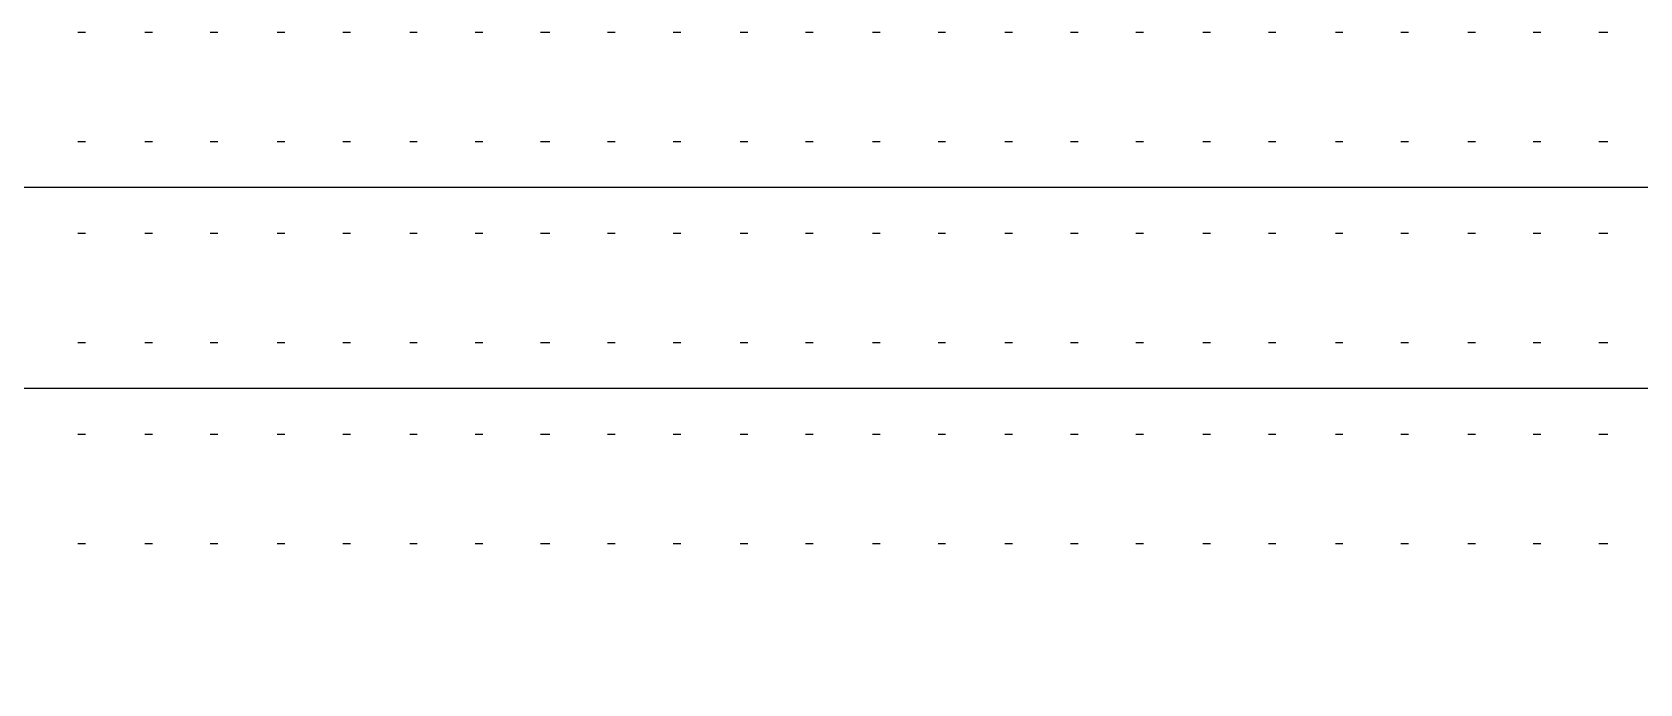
# Model space of a CAD drawing. Extents: x 82 to 212, y 79 to 137.
# Drawn here: x 102.96 to 125.31, y 108.84 to 117.9 of the extents above; entities that cross this region are included whole.
import ezdxf

# ---------------------------------------------------------------- set-up
doc = ezdxf.new("R2010")
doc.units = 0
doc.layers.add('Circuit_2013-04-18', color=7, linetype='CONTINUOUS')
doc.layers.add('Circuit_2013-08-08', color=7, linetype='CONTINUOUS')

msp = doc.modelspace()

# ---------------------------------------------------------------- linework, layer by layer
at = {"layer": 'Circuit_2013-04-18', "color": 5}
for points in [[(103.596722, 117.898333), (103.702556, 117.898333)], [(104.528056, 117.898333), (104.633889, 117.898333)], [(105.438222, 117.898333), (105.544056, 117.898333)], [(106.369556, 117.898333), (106.475389, 117.898333)], [(107.279722, 117.898333), (107.385556, 117.898333)], [(108.211056, 117.898333), (108.316889, 117.898333)], [(109.121222, 117.898333), (109.227056, 117.898333)], [(110.031389, 117.898333), (110.158389, 117.898333)], [(110.962722, 117.898333), (111.068556, 117.898333)], [(111.872889, 117.898333), (111.978722, 117.898333)], [(112.804222, 117.898333), (112.910056, 117.898333)], [(113.714389, 117.898333), (113.820222, 117.898333)], [(114.645722, 117.898333), (114.751556, 117.898333)], [(115.555889, 117.898333), (115.661722, 117.898333)], [(116.487222, 117.898333), (116.593056, 117.898333)], [(117.397389, 117.898333), (117.503222, 117.898333)], [(118.307556, 117.898333), (118.413389, 117.898333)], [(119.238889, 117.898333), (119.344722, 117.898333)], [(120.149056, 117.898333), (120.254889, 117.898333)], [(121.080389, 117.898333), (121.186222, 117.898333)], [(121.990556, 117.898333), (122.096389, 117.898333)], [(122.921889, 117.898333), (123.027722, 117.898333)], [(123.832056, 117.898333), (123.937889, 117.898333)], [(124.742222, 117.898333), (124.869222, 117.898333)], [(103.702556, 116.374333), (103.596722, 116.374333)], [(104.633889, 116.374333), (104.528056, 116.374333)], [(105.544056, 116.374333), (105.438222, 116.374333)], [(106.475389, 116.374333), (106.369556, 116.374333)], [(107.385556, 116.374333), (107.279722, 116.374333)], [(108.316889, 116.374333), (108.211056, 116.374333)], [(109.227056, 116.374333), (109.121222, 116.374333)], [(110.158389, 116.374333), (110.031389, 116.374333)], [(111.068556, 116.374333), (110.962722, 116.374333)], [(111.978722, 116.374333), (111.872889, 116.374333)], [(112.910056, 116.374333), (112.804222, 116.374333)], [(113.820222, 116.374333), (113.714389, 116.374333)], [(114.751556, 116.374333), (114.645722, 116.374333)], [(115.661722, 116.374333), (115.555889, 116.374333)], [(116.593056, 116.374333), (116.487222, 116.374333)], [(117.503222, 116.374333), (117.397389, 116.374333)], [(118.413389, 116.374333), (118.307556, 116.374333)], [(119.344722, 116.374333), (119.238889, 116.374333)], [(120.254889, 116.374333), (120.149056, 116.374333)], [(121.186222, 116.374333), (121.080389, 116.374333)], [(122.096389, 116.374333), (121.990556, 116.374333)], [(123.027722, 116.374333), (122.921889, 116.374333)], [(123.937889, 116.374333), (123.832056, 116.374333)], [(124.869222, 116.374333), (124.742222, 116.374333)], [(133.738056, 115.739333), (87.404222, 115.739333), (85.626222, 113.961333), (85.626222, 111.675333), (85.626222, 108.839)], [(103.596722, 115.104333), (103.702556, 115.104333)], [(104.528056, 115.104333), (104.633889, 115.104333)], [(105.438222, 115.104333), (105.544056, 115.104333)], [(106.369556, 115.104333), (106.475389, 115.104333)], [(107.279722, 115.104333), (107.385556, 115.104333)], [(108.211056, 115.104333), (108.316889, 115.104333)], [(109.121222, 115.104333), (109.227056, 115.104333)], [(110.031389, 115.104333), (110.158389, 115.104333)], [(110.962722, 115.104333), (111.068556, 115.104333)], [(111.872889, 115.104333), (111.978722, 115.104333)], [(112.804222, 115.104333), (112.910056, 115.104333)], [(113.714389, 115.104333), (113.820222, 115.104333)], [(114.645722, 115.104333), (114.751556, 115.104333)], [(115.555889, 115.104333), (115.661722, 115.104333)], [(116.487222, 115.104333), (116.593056, 115.104333)], [(117.397389, 115.104333), (117.503222, 115.104333)], [(118.307556, 115.104333), (118.413389, 115.104333)], [(119.238889, 115.104333), (119.344722, 115.104333)], [(120.149056, 115.104333), (120.254889, 115.104333)], [(121.080389, 115.104333), (121.186222, 115.104333)], [(121.990556, 115.104333), (122.096389, 115.104333)], [(122.921889, 115.104333), (123.027722, 115.104333)], [(123.832056, 115.104333), (123.937889, 115.104333)], [(124.742222, 115.104333), (124.869222, 115.104333)], [(103.702556, 113.580333), (103.596722, 113.580333)], [(104.633889, 113.580333), (104.528056, 113.580333)], [(105.544056, 113.580333), (105.438222, 113.580333)], [(106.475389, 113.580333), (106.369556, 113.580333)], [(107.385556, 113.580333), (107.279722, 113.580333)], [(108.316889, 113.580333), (108.211056, 113.580333)], [(109.227056, 113.580333), (109.121222, 113.580333)], [(110.158389, 113.580333), (110.031389, 113.580333)], [(111.068556, 113.580333), (110.962722, 113.580333)], [(111.978722, 113.580333), (111.872889, 113.580333)], [(112.910056, 113.580333), (112.804222, 113.580333)], [(113.820222, 113.580333), (113.714389, 113.580333)], [(114.751556, 113.580333), (114.645722, 113.580333)], [(115.661722, 113.580333), (115.555889, 113.580333)], [(116.593056, 113.580333), (116.487222, 113.580333)], [(117.503222, 113.580333), (117.397389, 113.580333)], [(118.413389, 113.580333), (118.307556, 113.580333)], [(119.344722, 113.580333), (119.238889, 113.580333)], [(120.254889, 113.580333), (120.149056, 113.580333)], [(121.186222, 113.580333), (121.080389, 113.580333)], [(122.096389, 113.580333), (121.990556, 113.580333)], [(123.027722, 113.580333), (122.921889, 113.580333)], [(123.937889, 113.580333), (123.832056, 113.580333)], [(124.869222, 113.580333), (124.742222, 113.580333)], [(133.738056, 112.945333), (89.182222, 112.945333)], [(103.596722, 112.310333), (103.702556, 112.310333)], [(104.528056, 112.310333), (104.633889, 112.310333)], [(105.438222, 112.310333), (105.544056, 112.310333)], [(106.369556, 112.310333), (106.475389, 112.310333)], [(107.279722, 112.310333), (107.385556, 112.310333)], [(108.211056, 112.310333), (108.316889, 112.310333)], [(109.121222, 112.310333), (109.227056, 112.310333)], [(110.031389, 112.310333), (110.158389, 112.310333)], [(110.962722, 112.310333), (111.068556, 112.310333)], [(111.872889, 112.310333), (111.978722, 112.310333)], [(112.804222, 112.310333), (112.910056, 112.310333)], [(113.714389, 112.310333), (113.820222, 112.310333)], [(114.645722, 112.310333), (114.751556, 112.310333)], [(115.555889, 112.310333), (115.661722, 112.310333)], [(116.487222, 112.310333), (116.593056, 112.310333)], [(117.397389, 112.310333), (117.503222, 112.310333)], [(118.307556, 112.310333), (118.413389, 112.310333)], [(119.238889, 112.310333), (119.344722, 112.310333)], [(120.149056, 112.310333), (120.254889, 112.310333)], [(121.080389, 112.310333), (121.186222, 112.310333)], [(121.990556, 112.310333), (122.096389, 112.310333)], [(122.921889, 112.310333), (123.027722, 112.310333)], [(123.832056, 112.310333), (123.937889, 112.310333)], [(124.742222, 112.310333), (124.869222, 112.310333)], [(103.702556, 110.786333), (103.596722, 110.786333)], [(104.633889, 110.786333), (104.528056, 110.786333)], [(105.544056, 110.786333), (105.438222, 110.786333)], [(106.475389, 110.786333), (106.369556, 110.786333)], [(107.385556, 110.786333), (107.279722, 110.786333)], [(108.316889, 110.786333), (108.211056, 110.786333)], [(109.227056, 110.786333), (109.121222, 110.786333)], [(110.158389, 110.786333), (110.031389, 110.786333)], [(111.068556, 110.786333), (110.962722, 110.786333)], [(111.978722, 110.786333), (111.872889, 110.786333)], [(112.910056, 110.786333), (112.804222, 110.786333)], [(113.820222, 110.786333), (113.714389, 110.786333)], [(114.751556, 110.786333), (114.645722, 110.786333)], [(115.661722, 110.786333), (115.555889, 110.786333)], [(116.593056, 110.786333), (116.487222, 110.786333)], [(117.503222, 110.786333), (117.397389, 110.786333)], [(118.413389, 110.786333), (118.307556, 110.786333)], [(119.344722, 110.786333), (119.238889, 110.786333)], [(120.254889, 110.786333), (120.149056, 110.786333)], [(121.186222, 110.786333), (121.080389, 110.786333)], [(122.096389, 110.786333), (121.990556, 110.786333)], [(123.027722, 110.786333), (122.921889, 110.786333)], [(123.937889, 110.786333), (123.832056, 110.786333)], [(124.869222, 110.786333), (124.742222, 110.786333)]]:
    msp.add_lwpolyline(points, dxfattribs=at)
at = {"layer": 'Circuit_2013-08-08', "color": 5}
for points in [[(103.596722, 117.898333), (103.702556, 117.898333)], [(104.528056, 117.898333), (104.633889, 117.898333)], [(105.438222, 117.898333), (105.544056, 117.898333)], [(106.369556, 117.898333), (106.475389, 117.898333)], [(107.279722, 117.898333), (107.385556, 117.898333)], [(108.211056, 117.898333), (108.316889, 117.898333)], [(109.121222, 117.898333), (109.227056, 117.898333)], [(110.031389, 117.898333), (110.158389, 117.898333)], [(110.962722, 117.898333), (111.068556, 117.898333)], [(111.872889, 117.898333), (111.978722, 117.898333)], [(112.804222, 117.898333), (112.910056, 117.898333)], [(113.714389, 117.898333), (113.820222, 117.898333)], [(114.645722, 117.898333), (114.751556, 117.898333)], [(115.555889, 117.898333), (115.661722, 117.898333)], [(116.487222, 117.898333), (116.593056, 117.898333)], [(117.397389, 117.898333), (117.503222, 117.898333)], [(118.307556, 117.898333), (118.413389, 117.898333)], [(119.238889, 117.898333), (119.344722, 117.898333)], [(120.149056, 117.898333), (120.254889, 117.898333)], [(121.080389, 117.898333), (121.186222, 117.898333)], [(121.990556, 117.898333), (122.096389, 117.898333)], [(122.921889, 117.898333), (123.027722, 117.898333)], [(123.832056, 117.898333), (123.937889, 117.898333)], [(124.742222, 117.898333), (124.869222, 117.898333)], [(103.702556, 116.374333), (103.596722, 116.374333)], [(104.633889, 116.374333), (104.528056, 116.374333)], [(105.544056, 116.374333), (105.438222, 116.374333)], [(106.475389, 116.374333), (106.369556, 116.374333)], [(107.385556, 116.374333), (107.279722, 116.374333)], [(108.316889, 116.374333), (108.211056, 116.374333)], [(109.227056, 116.374333), (109.121222, 116.374333)], [(110.158389, 116.374333), (110.031389, 116.374333)], [(111.068556, 116.374333), (110.962722, 116.374333)], [(111.978722, 116.374333), (111.872889, 116.374333)], [(112.910056, 116.374333), (112.804222, 116.374333)], [(113.820222, 116.374333), (113.714389, 116.374333)], [(114.751556, 116.374333), (114.645722, 116.374333)], [(115.661722, 116.374333), (115.555889, 116.374333)], [(116.593056, 116.374333), (116.487222, 116.374333)], [(117.503222, 116.374333), (117.397389, 116.374333)], [(118.413389, 116.374333), (118.307556, 116.374333)], [(119.344722, 116.374333), (119.238889, 116.374333)], [(120.254889, 116.374333), (120.149056, 116.374333)], [(121.186222, 116.374333), (121.080389, 116.374333)], [(122.096389, 116.374333), (121.990556, 116.374333)], [(123.027722, 116.374333), (122.921889, 116.374333)], [(123.937889, 116.374333), (123.832056, 116.374333)], [(124.869222, 116.374333), (124.742222, 116.374333)], [(133.738056, 115.739333), (87.404222, 115.739333), (85.626222, 113.961333), (85.626222, 111.675333), (85.626222, 108.839)], [(103.596722, 115.104333), (103.702556, 115.104333)], [(104.528056, 115.104333), (104.633889, 115.104333)], [(105.438222, 115.104333), (105.544056, 115.104333)], [(106.369556, 115.104333), (106.475389, 115.104333)], [(107.279722, 115.104333), (107.385556, 115.104333)], [(108.211056, 115.104333), (108.316889, 115.104333)], [(109.121222, 115.104333), (109.227056, 115.104333)], [(110.031389, 115.104333), (110.158389, 115.104333)], [(110.962722, 115.104333), (111.068556, 115.104333)], [(111.872889, 115.104333), (111.978722, 115.104333)], [(112.804222, 115.104333), (112.910056, 115.104333)], [(113.714389, 115.104333), (113.820222, 115.104333)], [(114.645722, 115.104333), (114.751556, 115.104333)], [(115.555889, 115.104333), (115.661722, 115.104333)], [(116.487222, 115.104333), (116.593056, 115.104333)], [(117.397389, 115.104333), (117.503222, 115.104333)], [(118.307556, 115.104333), (118.413389, 115.104333)], [(119.238889, 115.104333), (119.344722, 115.104333)], [(120.149056, 115.104333), (120.254889, 115.104333)], [(121.080389, 115.104333), (121.186222, 115.104333)], [(121.990556, 115.104333), (122.096389, 115.104333)], [(122.921889, 115.104333), (123.027722, 115.104333)], [(123.832056, 115.104333), (123.937889, 115.104333)], [(124.742222, 115.104333), (124.869222, 115.104333)], [(103.702556, 113.580333), (103.596722, 113.580333)], [(104.633889, 113.580333), (104.528056, 113.580333)], [(105.544056, 113.580333), (105.438222, 113.580333)], [(106.475389, 113.580333), (106.369556, 113.580333)], [(107.385556, 113.580333), (107.279722, 113.580333)], [(108.316889, 113.580333), (108.211056, 113.580333)], [(109.227056, 113.580333), (109.121222, 113.580333)], [(110.158389, 113.580333), (110.031389, 113.580333)], [(111.068556, 113.580333), (110.962722, 113.580333)], [(111.978722, 113.580333), (111.872889, 113.580333)], [(112.910056, 113.580333), (112.804222, 113.580333)], [(113.820222, 113.580333), (113.714389, 113.580333)], [(114.751556, 113.580333), (114.645722, 113.580333)], [(115.661722, 113.580333), (115.555889, 113.580333)], [(116.593056, 113.580333), (116.487222, 113.580333)], [(117.503222, 113.580333), (117.397389, 113.580333)], [(118.413389, 113.580333), (118.307556, 113.580333)], [(119.344722, 113.580333), (119.238889, 113.580333)], [(120.254889, 113.580333), (120.149056, 113.580333)], [(121.186222, 113.580333), (121.080389, 113.580333)], [(122.096389, 113.580333), (121.990556, 113.580333)], [(123.027722, 113.580333), (122.921889, 113.580333)], [(123.937889, 113.580333), (123.832056, 113.580333)], [(124.869222, 113.580333), (124.742222, 113.580333)], [(133.738056, 112.945333), (89.182222, 112.945333)], [(103.596722, 112.310333), (103.702556, 112.310333)], [(104.528056, 112.310333), (104.633889, 112.310333)], [(105.438222, 112.310333), (105.544056, 112.310333)], [(106.369556, 112.310333), (106.475389, 112.310333)], [(107.279722, 112.310333), (107.385556, 112.310333)], [(108.211056, 112.310333), (108.316889, 112.310333)], [(109.121222, 112.310333), (109.227056, 112.310333)], [(110.031389, 112.310333), (110.158389, 112.310333)], [(110.962722, 112.310333), (111.068556, 112.310333)], [(111.872889, 112.310333), (111.978722, 112.310333)], [(112.804222, 112.310333), (112.910056, 112.310333)], [(113.714389, 112.310333), (113.820222, 112.310333)], [(114.645722, 112.310333), (114.751556, 112.310333)], [(115.555889, 112.310333), (115.661722, 112.310333)], [(116.487222, 112.310333), (116.593056, 112.310333)], [(117.397389, 112.310333), (117.503222, 112.310333)], [(118.307556, 112.310333), (118.413389, 112.310333)], [(119.238889, 112.310333), (119.344722, 112.310333)], [(120.149056, 112.310333), (120.254889, 112.310333)], [(121.080389, 112.310333), (121.186222, 112.310333)], [(121.990556, 112.310333), (122.096389, 112.310333)], [(122.921889, 112.310333), (123.027722, 112.310333)], [(123.832056, 112.310333), (123.937889, 112.310333)], [(124.742222, 112.310333), (124.869222, 112.310333)], [(103.702556, 110.786333), (103.596722, 110.786333)], [(104.633889, 110.786333), (104.528056, 110.786333)], [(105.544056, 110.786333), (105.438222, 110.786333)], [(106.475389, 110.786333), (106.369556, 110.786333)], [(107.385556, 110.786333), (107.279722, 110.786333)], [(108.316889, 110.786333), (108.211056, 110.786333)], [(109.227056, 110.786333), (109.121222, 110.786333)], [(110.158389, 110.786333), (110.031389, 110.786333)], [(111.068556, 110.786333), (110.962722, 110.786333)], [(111.978722, 110.786333), (111.872889, 110.786333)], [(112.910056, 110.786333), (112.804222, 110.786333)], [(113.820222, 110.786333), (113.714389, 110.786333)], [(114.751556, 110.786333), (114.645722, 110.786333)], [(115.661722, 110.786333), (115.555889, 110.786333)], [(116.593056, 110.786333), (116.487222, 110.786333)], [(117.503222, 110.786333), (117.397389, 110.786333)], [(118.413389, 110.786333), (118.307556, 110.786333)], [(119.344722, 110.786333), (119.238889, 110.786333)], [(120.254889, 110.786333), (120.149056, 110.786333)], [(121.186222, 110.786333), (121.080389, 110.786333)], [(122.096389, 110.786333), (121.990556, 110.786333)], [(123.027722, 110.786333), (122.921889, 110.786333)], [(123.937889, 110.786333), (123.832056, 110.786333)], [(124.869222, 110.786333), (124.742222, 110.786333)]]:
    msp.add_lwpolyline(points, dxfattribs=at)

doc.saveas('drawing.dxf')
